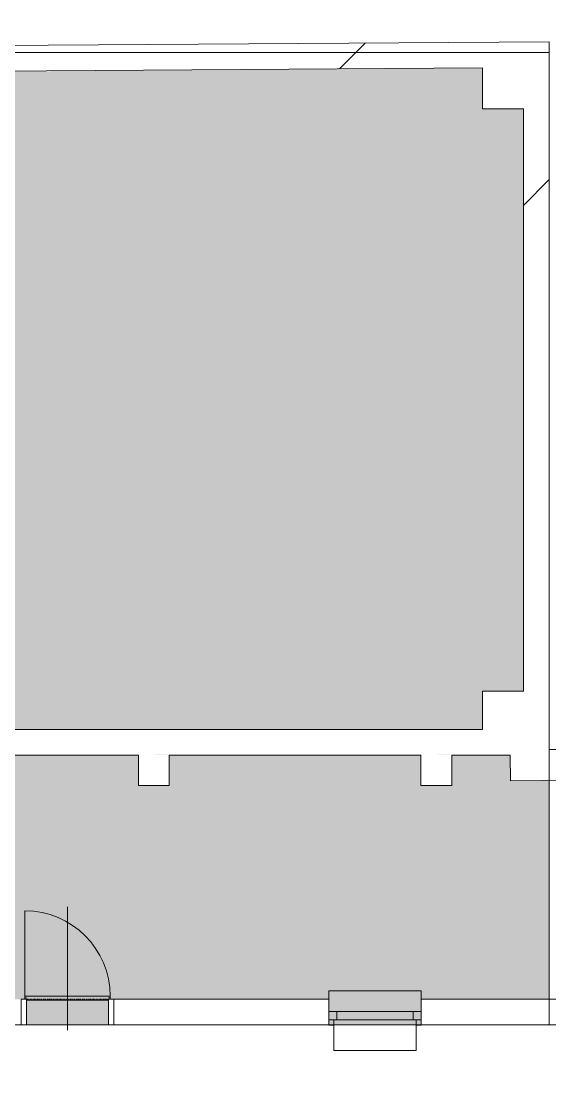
# Model space of a CAD drawing. Header units: millimetres. Extents: x -19993 to 479964, y -45352 to 20466.
# Drawn here: x 355605 to 360744, y -20402 to -10069 of the extents above; entities that cross this region are included whole.
import ezdxf

# ---------------------------------------------------------------- set-up
doc = ezdxf.new("R2010")
doc.units = ezdxf.units.MM
doc.linetypes.add('Čerchovaná se dvěma tečkami', pattern=[2.59, 1, -0.53, 0, -0.53, 0, -0.53])
for name, color, linetype, lineweight in [('A-DETL-GENF', 92, 'Continuous', 9), ('A-DETL-THIN', 151, 'Continuous', 9), ('A-DOOR', 31, 'Continuous', 9), ('A-DOOR-FRAM', 31, 'Continuous', 9), ('A-GENM', 13, 'Continuous', 9), ('A-GLAZ', 151, 'Continuous', 9), ('A-WALL', 113, 'Continuous', 9), ('A-WALL-PATT', 111, 'Continuous', 25), ('Q-SPCQ', 91, 'Continuous', 9), ('S-COLS', 52, 'Continuous', 9)]:
    doc.layers.add(name, color=color, linetype=linetype, lineweight=lineweight)
pattern_1 = [(45, (312002, 0), (-7184.2, 7184.2), []), (45, (314875, -3e-12), (-7184.2, 7184.2), []), (45, (320623, -7e-12), (-4310.5, 10058), [4064, -2032, 67.06, -1964.94])]
pattern_2 = [(45, (312002, 0), (-7184.2, 7184.2), []), (45, (314875, 0), (-7184.2, 7184.2), []), (45, (320623, 0), (-4310.5, 10058), [4064, -2032, 67.06, -1964.94])]

# ---------------------------------------------------------------- blocks, each defined once
blk = doc.blocks.new('DVERE_1k_oblozka - DD03_01_800x1970_koupelna-1549501-Mapka _ závislý 16')
at = {"layer": 'A-DOOR'}
for p, q in [((-415, 122), (-415, 982)), ((0, -178), (0, 1022)), ((-400, 122), (-450, 122)), ((-450, 122), (-450, -128)), ((415, 152), (-415, 152)), ((-415, 152), (-415, 137)), ((-415, 137), (-400, 137)), ((-400, -128), (-400, 122)), ((-400, 112), (400, 112)), ((305, 152), (-305, 152)), ((400, 137), (415, 137)), ((450, 122), (400, 122)), ((400, 122), (400, -128)), ((415, 137), (415, 152)), ((415, 152), (415, 122)), ((450, -128), (450, 122)), ((-450, -128), (-400, -128)), ((400, -128), (450, -128))]:
    blk.add_line(p, q, dxfattribs=at)
at = {"layer": 'A-DOOR', "linetype": 'Čerchovaná se dvěma tečkami'}
for p, q in [((-400, 122), (400, 122)), ((-400, -128), (400, -128))]:
    blk.add_line(p, q, dxfattribs=at)
at = {"layer": 'A-DOOR'}
blk.add_arc((-415, 152), 830, 360, 90, dxfattribs=at)
at = {"layer": 'A-DOOR-FRAM'}
for p, q in [((-400, 122), (-450, 122)), ((-400, -128), (-400, 122)), ((400, 122), (400, -128)), ((400, 122), (450, 122)), ((-450, -128), (-400, -128)), ((450, -128), (400, -128))]:
    blk.add_line(p, q, dxfattribs=at)
blk = doc.blocks.new('OKNO_1k_nadsvetlik - OKNO_1k_nadsvetlik_900 x 1500-1969483-Mapka _ závislý 16')
at = {"layer": 'A-GLAZ'}
h = blk.add_hatch(dxfattribs=at)
h.set_pattern_fill('FP_154', color=256, style=0, pattern_type=2)
h.set_pattern_definition([(0, (-47043.6, 19704.6), (3000, 1732), [2000, -4000]), (60, (-45043.6, 19704.6), (0.044, 3464.076), [2000, -4000]), (300, (-45043.6, 19704.6), (2999.956, -1732.076), [2000, -4000])])
h.paths.add_polyline_path([(400, -126), (450, -125), (450, -75), (400, -75), (400, -125)])
h.paths.add_polyline_path([(-400, -126), (-400, -75), (-450, -75), (-450, -126)])
for p, q in [((-450, 5), (-370, 5)), ((370, 5), (-370, 5)), ((-370, 5), (-370, -75)), ((370, 5), (450, 5)), ((370, -75), (370, 5)), ((-450, -75), (-400, -75)), ((-370, -75), (-450, -75)), ((-400, -75), (-400, -126)), ((-370, -75), (370, -75)), ((450, -75), (370, -75)), ((400, -75), (450, -75)), ((400, -126), (400, -75)), ((-400, -126), (-450, -126)), ((450, -126), (400, -126))]:
    blk.add_line(p, q, dxfattribs=at)
blk = doc.blocks.new('parapet s nosem_vnitní - parapet s nosem_vnitní-1280334-Mapka _ závislý 16')
at = {"layer": 'A-GENM'}
for p, q in [((450, 200), (-450, 200)), ((-450, 200), (-450, 190)), ((450, 200), (-450, 200)), ((-450, 120), (-450, 190)), ((450, 190), (450, 200)), ((450, 190), (450, 120))]:
    blk.add_line(p, q, dxfattribs=at)
blk = doc.blocks.new('parapet_ext - parapet_ext-1802020-Mapka _ závislý 16')
at = {"layer": 'Q-SPCQ'}
for p, q in [((-400, -300), (-400, -51)), ((400, -51), (400, -300)), ((400, -300), (-400, -300))]:
    blk.add_line(p, q, dxfattribs=at)

msp = doc.modelspace()

# ---------------------------------------------------------------- hatches: boundary and pattern name
at = {"layer": 'A-DETL-GENF'}
h = msp.add_hatch(color=1, dxfattribs=at)
h.paths.add_polyline_path([(310716, -28962), (310716, -27934), (310546, -27934), (310546, -28962)])
h.paths.add_polyline_path([(327333, -28962), (328761, -28962), (328761, -27934), (323371, -27934), (323371, -28962)])
h.paths.add_polyline_path([(310966, -28962), (323071, -28962), (323071, -27934), (316811, -27934), (316811, -27116), (316951, -27116), (316951, -26158), (310796, -26158), (310796, -27300), (311251, -27300), (311251, -27934), (310966, -27934), (310966, -28938)])
h.paths.add_polyline_path([(357044, -17206), (357044, -17201), (356744, -17206)])
h.paths.add_polyline_path([(354356, -17206), (354356, -17521), (354036, -17521), (354036, -17206)])
h.paths.add_polyline_path([(351481, -10581), (351481, -10577), (351081, -10577)])
h.paths.add_polyline_path([(343745, -28813), (343762, -24293), (343845, -24293), (343845, -28813), (346845, -28813), (346845, -28278), (346945, -28278), (346945, -27407), (346820, -27407), (346820, -22813), (344765, -22813), (344765, -22713), (345793, -22713), (345793, -22545), (346018, -22545), (346018, -22713), (346820, -22713), (346820, -22382), (347474, -22382), (347474, -22532), (346945, -22532), (346945, -27157), (350130, -27157), (350130, -22532), (348274, -22532), (348274, -22382), (348694, -22382), (348694, -20532), (348250, -20532), (348250, -20432), (353265, -20432), (353265, -19232), (352905, -19232), (352905, -19132), (353515, -19132), (353515, -19580), (355655, -19580), (355655, -19830), (356455, -19830), (356455, -19580), (358595, -19580), (358595, -19830), (359495, -19830), (359495, -19580), (360739, -19580), (360739, -17452), (360361, -17456), (360358, -17206), (359791, -17206), (359791, -17501), (359491, -17501), (359491, -17206), (357044, -17206), (357044, -17501), (356744, -17501), (356744, -17206), (353470, -17206), (353470, -17957), (351639, -17957), (351639, -17270), (350501, -17270), (350501, -17945), (350401, -17945), (350401, -17170), (350931, -17170), (350931, -13702), (351081, -13702), (351081, -16586), (351481, -16586), (351481, -16956), (352793, -16956), (352732, -12682), (351851, -12686), (351851, -12587), (352751, -12582), (352732, -10573), (351481, -10584), (351481, -10977), (351081, -10977), (351081, -12590), (351251, -12591), (351251, -12689), (351081, -12691), (351081, -12902), (350931, -12902), (350931, -12691), (350542, -12691), (350542, -12593), (350931, -12590), (350931, -10585), (350761, -10577), (350760, -10406), (350710, -10392), (350709, -10372), (349060, -10372), (349060, -10418), (349010, -10418), (349011, -10598), (348580, -10622), (348612, -12602), (349066, -12600), (349066, -12700), (348612, -12702), (348682, -17272), (347217, -17272), (347217, -17972), (346807, -17972), (346807, -17272), (346717, -17272), (346717, -17172), (348581, -17172), (348480, -10602), (345489, -10622), (345489, -11022), (345089, -11022), (345089, -16631), (345509, -16631), (345509, -17172), (345917, -17172), (345917, -17272), (345837, -17272), (345837, -20887), (343956, -20879), (343957, -20729), (345737, -20729), (345737, -17272), (345089, -17272), (345089, -17585), (341272, -17585), (341272, -20719), (343057, -20725), (343056, -20876), (340065, -20864), (340066, -20714), (341172, -20714), (341172, -17585), (337948, -17585), (337948, -20705), (339166, -20710), (339165, -20860), (337648, -20854), (337648, -20036), (337015, -20036), (337015, -20245), (336735, -20236), (336739, -20136), (336915, -20136), (336915, -19936), (337848, -19936), (337848, -17585), (335312, -17585), (335312, -18746), (335794, -18746), (335758, -20102), (335939, -20108), (335936, -20208), (335259, -20184), (335295, -18846), (335028, -18846), (335028, -18746), (335212, -18746), (335212, -16830), (333502, -16830), (333502, -18186), (334133, -18186), (334133, -18746), (334428, -18746), (334428, -18846), (334133, -18846), (334133, -19546), (331531, -19546), (331531, -15712), (331631, -15712), (331631, -16230), (332661, -16230), (332661, -15870), (332761, -15870), (332761, -16680), (334802, -16680), (334802, -15947), (333859, -15947), (333859, -15712), (333959, -15712), (333959, -15847), (334902, -15848), (334902, -16680), (335212, -16680), (335212, -15010), (333959, -15010), (333959, -15112), (333859, -15112), (333859, -15010), (331631, -15010), (331631, -15112), (331531, -15112), (331531, -14802), (331631, -14802), (331631, -14910), (333859, -14910), (333859, -14700), (333959, -14713), (333959, -14910), (335212, -14910), (335212, -13920), (333959, -13920), (333959, -14100), (333859, -14100), (333859, -13920), (331631, -13920), (331631, -14202), (331531, -14202), (331531, -11677), (330194, -11677), (330194, -18362), (330244, -18362), (330244, -19013), (329859, -19013), (329859, -18913), (330094, -18913), (330094, -18362), (330044, -18343), (330039, -16403), (329164, -16403), (329164, -16443), (328829, -16443), (328829, -18243), (328909, -18243), (328909, -18913), (329059, -18913), (329059, -19013), (328037, -19013), (328037, -18913), (328809, -18913), (328809, -18343), (328729, -18343), (328729, -16443), (325987, -16443), (325987, -18913), (327337, -18913), (327333, -19013), (325987, -19013), (325987, -19652), (324838, -19656), (324838, -19506), (325537, -19503), (325537, -19143), (325837, -19143), (325837, -16443), (323234, -16443), (323225, -16843), (322834, -16843), (322834, -16443), (321471, -16443), (321471, -19519), (324037, -19509), (324037, -19659), (320622, -19672), (320621, -19522), (321371, -19519), (321371, -16443), (317259, -16443), (317259, -19535), (319821, -19525), (319822, -19675), (317159, -19685), (317159, -16843), (316824, -16843), (316824, -16143), (318095, -16140), (318095, -15478), (318435, -15478), (318435, -9996), (318025, -9996), (318025, -9446), (318435, -9446), (318435, -6966), (318005, -6966), (318005, -6451), (318435, -6451), (318435, -3625), (317745, -3625), (317745, -3525), (318435, -3525), (318435, -887), (317902, -887), (317902, -432), (312450, -432), (312450, -872), (312015, -891), (312015, -6443), (312435, -6443), (312435, -6963), (312015, -6963), (312015, -9240), (316608, -9184), (316608, -5995), (316697, -5995), (316712, -10327), (316612, -10327), (316608, -9284), (312450, -9340), (312450, -9908), (312015, -9908), (312015, -14261), (316625, -14199), (316615, -11127), (316714, -11127), (316725, -14299), (315318, -14319), (315318, -14535), (315218, -14535), (315218, -14319), (311660, -14377), (311660, -15447), (311684, -15452), (311685, -15452), (312470, -15452), (312470, -16130), (314763, -16130), (314763, -15402), (315318, -15402), (315308, -20050), (315158, -20050), (315158, -16430), (311211, -16430), (311211, -16830), (310796, -16830), (310796, -21265), (315158, -21265), (315158, -20850), (315308, -20850), (315308, -21265), (315651, -21265), (315651, -21415), (314001, -21415), (314001, -21575), (313901, -21575), (313901, -21415), (311211, -21415), (311211, -21665), (310796, -21665), (310816, -25858), (313901, -25858), (313901, -22375), (314001, -22375), (314001, -25858), (317151, -25858), (317151, -21415), (316451, -21415), (316451, -21265), (317251, -21265), (317251, -21572), (318673, -21563), (318673, -21663), (317251, -21672), (317251, -27684), (320251, -27684), (320251, -21653), (319473, -21653), (319473, -21558), (321753, -21544), (321753, -21644), (320351, -21653), (320351, -27684), (323151, -27684), (323151, -24224), (323251, -24224), (323251, -27684), (326051, -27684), (326051, -21617), (323251, -21635), (323251, -23424), (323151, -23424), (323151, -21635), (322553, -21634), (322553, -21539), (322870, -21524), (322870, -21212), (323370, -21212), (323370, -21534), (328811, -21500), (328811, -20299), (328911, -20299), (328911, -22383), (334954, -22383), (334954, -21323), (334874, -21323), (334874, -21223), (335304, -21223), (335304, -22713), (335548, -22713), (335547, -22813), (334954, -22813), (334954, -28813), (338048, -28813), (338048, -22813), (336348, -22813), (336348, -22713), (339168, -22713), (339168, -22813), (338148, -22813), (338148, -28813), (340851, -28813), (340851, -28418), (341251, -28418), (341251, -28813), (341708, -28813)])
h.paths.add_polyline_path([(328580, -27684), (328848, -27684), (328848, -27207), (329248, -27207), (329248, -24439), (328811, -24439), (328811, -21600), (326151, -21617), (326151, -27684), (327333, -27684)])
h.paths.add_polyline_path([(351977, -27157), (353265, -27157), (353265, -22766), (352850, -22766), (352850, -22366), (353265, -22366), (353265, -20532), (348794, -20532), (348794, -22382), (350255, -22382), (350255, -27157)])
h.paths.add_polyline_path([(330038, -25319), (330938, -25319), (330938, -25069), (333128, -25069), (333128, -25319), (334013, -25319), (334028, -25069), (334604, -25069), (334604, -22713), (334954, -22713), (334954, -22483), (328911, -22483), (328911, -24339), (329498, -24339), (329498, -25069), (330038, -25069)])
h.paths.add_polyline_path([(343762, -23493), (343745, -23493), (343745, -22813), (342545, -22813), (342545, -23463), (342445, -23463), (342445, -22813), (342395, -22813), (342395, -22713), (343965, -22713), (343965, -22813), (343845, -22813), (343845, -23493)])
h.paths.add_polyline_path([(340018, -22813), (339968, -22813), (339968, -22713), (340781, -22713), (340781, -22363), (341281, -22363), (341281, -22713), (341595, -22713), (341595, -22813), (340781, -22813)])
h.paths.add_polyline_path([(334224, -21323), (329989, -21323), (329989, -21223), (334274, -21223), (334274, -21323)])
h.paths.add_polyline_path([(335658, -20098), (335692, -18846), (335395, -18846), (335362, -20088), (335547, -20094)])
h.paths.add_polyline_path([(334006, -19446), (334033, -19446), (334033, -18286), (332833, -18286), (332833, -18686), (332733, -18686), (332733, -18286), (331631, -18286), (331631, -19446), (332733, -19446), (332733, -19286), (332833, -19286), (332833, -19446)])
h.paths.add_polyline_path([(351438, -19232), (348610, -19232), (348610, -19132), (352105, -19132), (352105, -19232), (351739, -19232)])
h.paths.add_polyline_path([(332833, -18186), (333202, -18186), (333202, -16780), (332661, -16780), (332661, -16330), (331631, -16330), (331631, -18186), (332733, -18186)])
h.paths.add_polyline_path([(351977, -17857), (353370, -17857), (353370, -17206), (351739, -17206), (351739, -17857)])
h.paths.add_polyline_path([(335627, -17335), (335627, -4241), (335562, -4241), (335547, -11623), (335462, -11606), (335212, -11606), (335212, -11479), (332829, -11479), (332829, -11379), (335212, -11379), (335212, -10846), (335166, -10846), (335166, -10446), (335212, -10446), (335212, -4241), (328805, -4241), (328805, -16143), (329164, -16143), (329164, -16253), (330044, -16253), (330044, -11527), (331531, -11527), (331531, -11379), (332029, -11379), (332029, -11479), (331631, -11479), (331631, -13770), (335212, -13770), (335212, -12506), (335547, -12485), (335562, -12481), (335562, -17335)])
h.paths.add_polyline_path([(359791, -17206), (359791, -17201), (359491, -17206)])
h.paths.add_polyline_path([(360089, -16956), (360089, -16584), (360489, -16584), (360489, -10920), (360089, -10920), (360089, -10523), (354502, -10565), (354502, -11196), (354408, -11196), (354405, -10952), (354085, -10952), (354082, -10564), (353931, -10565), (353930, -10385), (352830, -10392), (352817, -10933), (352835, -10918), (352862, -13547), (354429, -13507), (354429, -11997), (354515, -11997), (354514, -13605), (352862, -13647), (352893, -16956), (354114, -16956), (354114, -16556), (354514, -16556), (354530, -16956), (359791, -16956)])
h.paths.add_polyline_path([(315218, -15385), (315218, -15335), (315318, -15335), (315308, -15385), (315218, -15385)])
h.paths.add_polyline_path([(316595, -5195), (316589, -3525), (316945, -3525), (316945, -3625), (316690, -3625), (316690, -5195)])
at = {"layer": 'A-WALL-PATT', "lineweight": 9}
h = msp.add_hatch(dxfattribs=at)
h.set_pattern_fill('FP_120', color=256, angle=45, style=0, pattern_type=2)
h.set_pattern_definition([(45.388, (312002, 0), (-7232.7, 7135.4), []), (45.388, (314875, 19), (-7232.7, 7135.4), []), (45.388, (320623, 58), (-4378.6, 10028.5), [4064, -2032, 67.06, -1964.94])])
h.paths.add_polyline_path([(345489, -10622), (345569, -10602), (345567, -10372), (345089, -10375), (345089, -10622)])
h.paths.add_polyline_path([(346469, -10615), (347069, -10602), (347067, -10361), (346467, -10375), (346469, -10602)])
h.paths.add_polyline_path([(347969, -10605), (349011, -10598), (349011, -10418), (349060, -10418), (349060, -10348), (347967, -10375), (347969, -10602)])
h.paths.add_polyline_path([(350761, -10586), (351501, -10573), (351481, -10331), (350709, -10337), (350710, -10407), (350760, -10407), (350761, -10585)])
h.paths.add_polyline_path([(352401, -10575), (352831, -10572), (352831, -10392), (352880, -10392), (352879, -10322), (352399, -10325), (352401, -10574)])
h.paths.add_polyline_path([(353931, -10565), (360739, -10519), (360739, -10269), (353879, -10315), (353880, -10385), (353930, -10385), (353931, -10520)])
h = msp.add_hatch(dxfattribs=at)
h.set_pattern_fill('FP_110', color=256, angle=45, style=0, pattern_type=2)
h.set_pattern_definition(pattern_1)
h.paths.add_polyline_path([(360489, -16956), (360739, -16956), (360739, -10519), (360489, -10520), (360489, -12443)])
h = msp.add_hatch(dxfattribs=at)
h.set_pattern_fill('FP_108', color=256, angle=45, style=0, pattern_type=2)
h.set_pattern_definition(pattern_1)
h.paths.add_polyline_path([(356744, -17206), (356744, -17201), (359791, -17201), (360089, -16956), (351081, -16956), (351081, -17206), (356084, -17206)])
h.paths.add_polyline_path([(360489, -17206), (360739, -17206), (360739, -16956), (360489, -16956), (360489, -16984), (360089, -16984), (359791, -17206), (360358, -17206)])
h = msp.add_hatch(dxfattribs=at)
h.set_pattern_fill('FP_121', color=256, angle=45, style=0, pattern_type=2)
h.set_pattern_definition([(45.5, (312002, 0), (-7246.6, 7121.2), []), (45.5, (314875, 25), (-7246.6, 7121.2), []), (45.5, (320622, 75), (-4398.1, 10019.9), [4064, -2032, 67.06, -1964.94])])
h.paths.add_polyline_path([(360361, -17456), (360749, -17442), (360749, -17196), (361944, -17196), (361944, -17142), (360739, -17152), (360739, -17206), (360358, -17206)])
h.paths.add_polyline_path([(365421, -17196), (365661, -17196), (365656, -17109), (364624, -17118), (364625, -17196), (364834, -17196)])
h.paths.add_polyline_path([(362845, -17196), (363725, -17196), (363724, -17126), (362844, -17134)])
h = msp.add_hatch(dxfattribs=at)
h.set_pattern_fill('FP_108', color=256, angle=45, style=0, pattern_type=2)
h.set_pattern_definition(pattern_1)
h.paths.add_polyline_path([(360749, -19830), (360749, -19580), (359495, -19580), (359495, -19830), (360191, -19830)])
h.paths.add_polyline_path([(355605, -19830), (355605, -19580), (353515, -19580), (353515, -19830)])
h.paths.add_polyline_path([(356505, -19830), (358595, -19830), (358595, -19580), (356505, -19580)])
at = {"layer": 'S-COLS'}
h = msp.add_hatch(dxfattribs=at)
h.set_pattern_fill('FP_150', color=256, style=0, pattern_type=2)
h.set_pattern_definition(pattern_2)
h.paths.add_polyline_path([(360191, -10920), (360489, -10920), (360489, -10520), (360089, -10523), (360089, -10920)])
h = msp.add_hatch(dxfattribs=at)
h.set_pattern_fill('FP_150', color=256, style=0, pattern_type=2)
h.set_pattern_definition(pattern_2)
h.paths.add_polyline_path([(360489, -16984), (360489, -16584), (360089, -16584), (360089, -16984), (360191, -16984)])
h = msp.add_hatch(dxfattribs=at)
h.set_pattern_fill('FP_150', color=256, style=0, pattern_type=2)
h.set_pattern_definition(pattern_2)
h.paths.add_polyline_path([(357044, -17501), (357044, -17206), (356744, -17206), (356744, -17501)])
h = msp.add_hatch(dxfattribs=at)
h.set_pattern_fill('FP_150', color=256, style=0, pattern_type=2)
h.set_pattern_definition(pattern_2)
h.paths.add_polyline_path([(359791, -17501), (359791, -17206), (359491, -17206), (359491, -17501)])

# ---------------------------------------------------------------- linework, layer by layer
at = {"layer": 'A-DETL-THIN'}
for p, q in [((360739, -10372), (353515, -10372)), ((360739, -19830), (360739, -10372)), ((353515, -19830), (360739, -19830))]:
    msp.add_line(p, q, dxfattribs=at)
at = {"layer": 'A-WALL'}
for p, q in [((360739, -10269), (353879, -10315)), ((360739, -17152), (360739, -10269)), ((354502, -10561), (360089, -10523)), ((360489, -10920), (360489, -16584)), ((360089, -16956), (354514, -16956)), ((361944, -17142), (360739, -17152)), ((354356, -17206), (356744, -17206)), ((357044, -17206), (359491, -17206)), ((359791, -17206), (360358, -17206)), ((360358, -17206), (360361, -17456)), ((360361, -17456), (361947, -17442)), ((358595, -19580), (356505, -19580)), ((358595, -19830), (358595, -19580)), ((361782, -19580), (359495, -19580)), ((359495, -19580), (359495, -19830)), ((356455, -19830), (355655, -19830)), ((356505, -19830), (358595, -19830)), ((359495, -19830), (361679, -19830))]:
    msp.add_line(p, q, dxfattribs=at)
at = {"layer": 'S-COLS'}
for p, q in [((360089, -10523), (360089, -10920)), ((360089, -10920), (360489, -10920)), ((360489, -16584), (360089, -16584)), ((360089, -16584), (360089, -16956)), ((356744, -17206), (356744, -17501)), ((357044, -17501), (357044, -17206)), ((359491, -17206), (359491, -17501)), ((359791, -17501), (359791, -17206)), ((356744, -17501), (357044, -17501)), ((359491, -17501), (359791, -17501))]:
    msp.add_line(p, q, dxfattribs=at)

# ---------------------------------------------------------------- block references
at = {"layer": 'A-DOOR'}
msp.add_blockref('DVERE_1k_oblozka - DD03_01_800x1970_koupelna-1549501-Mapka _ závislý 16', (356055, -19702), dxfattribs=at)
at = {"layer": 'A-GENM'}
msp.add_blockref('parapet s nosem_vnitní - parapet s nosem_vnitní-1280334-Mapka _ závislý 16', (359045, -19700), dxfattribs=at)
at = {"layer": 'A-GLAZ'}
msp.add_blockref('OKNO_1k_nadsvetlik - OKNO_1k_nadsvetlik_900 x 1500-1969483-Mapka _ závislý 16', (359045, -19705), dxfattribs=at)
at = {"layer": 'Q-SPCQ'}
msp.add_blockref('parapet_ext - parapet_ext-1802020-Mapka _ závislý 16', (359045, -19780), dxfattribs=at)

doc.saveas('drawing.dxf')
